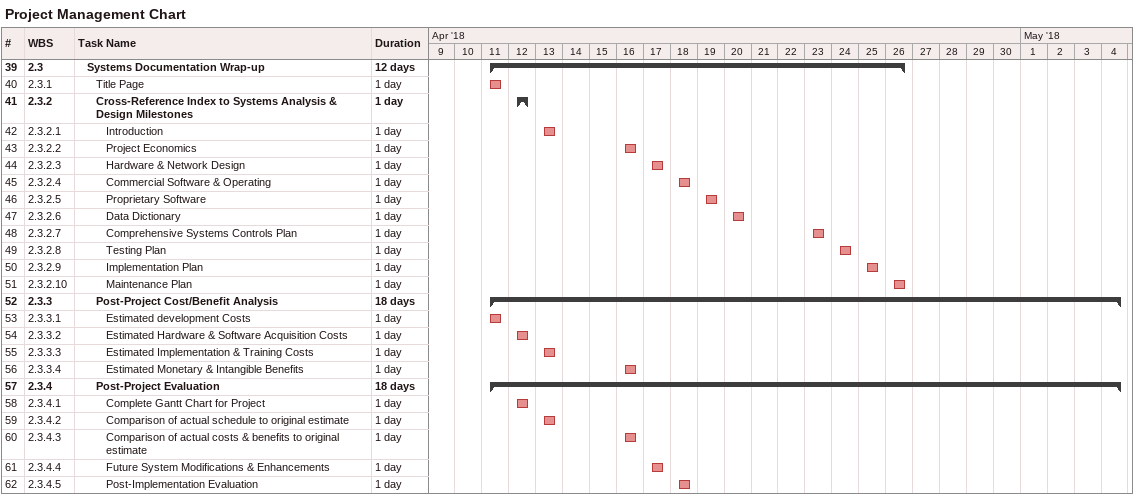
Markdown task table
Project Management Chart

| ID | WBS | Task | Duration | Start | Finish |
|---|---|---|---|---|---|
| 39 | 2.3 | **Systems Documentation Wrap-up** | 12d | 2018-04-11 | 2018-04-26 |
| 40 | 2.3.1 | Title Page | 1d | 2018-04-11 | 2018-04-11 |
| 41 | 2.3.2 | **Cross-Reference Index to Systems Analysis & Design Milestones** | 1d | 2018-04-12 | 2018-04-12 |
| 42 | 2.3.2.1 | Introduction | 1d | 2018-04-13 | 2018-04-13 |
| 43 | 2.3.2.2 | Project Economics | 1d | 2018-04-16 | 2018-04-16 |
| 44 | 2.3.2.3 | Hardware & Network Design | 1d | 2018-04-17 | 2018-04-17 |
| 45 | 2.3.2.4 | Commercial Software & Operating | 1d | 2018-04-18 | 2018-04-18 |
| 46 | 2.3.2.5 | Proprietary Software | 1d | 2018-04-19 | 2018-04-19 |
| 47 | 2.3.2.6 | Data Dictionary | 1d | 2018-04-20 | 2018-04-20 |
| 48 | 2.3.2.7 | Comprehensive Systems Controls Plan | 1d | 2018-04-23 | 2018-04-23 |
| 49 | 2.3.2.8 | Testing Plan | 1d | 2018-04-24 | 2018-04-24 |
| 50 | 2.3.2.9 | Implementation Plan | 1d | 2018-04-25 | 2018-04-25 |
| 51 | 2.3.2.10 | Maintenance Plan | 1d | 2018-04-26 | 2018-04-26 |
| 52 | 2.3.3 | **Post-Project Cost/Benefit Analysis** | 18d | 2018-04-11 | 2018-05-04 |
| 53 | 2.3.3.1 | Estimated development Costs | 1d | 2018-04-11 | 2018-04-11 |
| 54 | 2.3.3.2 | Estimated Hardware & Software Acquisition Costs | 1d | 2018-04-12 | 2018-04-12 |
| 55 | 2.3.3.3 | Estimated Implementation & Training Costs | 1d | 2018-04-13 | 2018-04-13 |
| 56 | 2.3.3.4 | Estimated Monetary & Intangible Benefits | 1d | 2018-04-16 | 2018-04-16 |
| 57 | 2.3.4 | **Post-Project Evaluation** | 18d | 2018-04-11 | 2018-05-04 |
| 58 | 2.3.4.1 | Complete Gantt Chart for Project | 1d | 2018-04-12 | 2018-04-12 |
| 59 | 2.3.4.2 | Comparison of actual schedule to original estimate | 1d | 2018-04-13 | 2018-04-13 |
| 60 | 2.3.4.3 | Comparison of actual costs & benefits to original estimate | 1d | 2018-04-16 | 2018-04-16 |
| 61 | 2.3.4.4 | Future System Modifications & Enhancements | 1d | 2018-04-17 | 2018-04-17 |
| 62 | 2.3.4.5 | Post-Implementation Evaluation | 1d | 2018-04-18 | 2018-04-18 |
